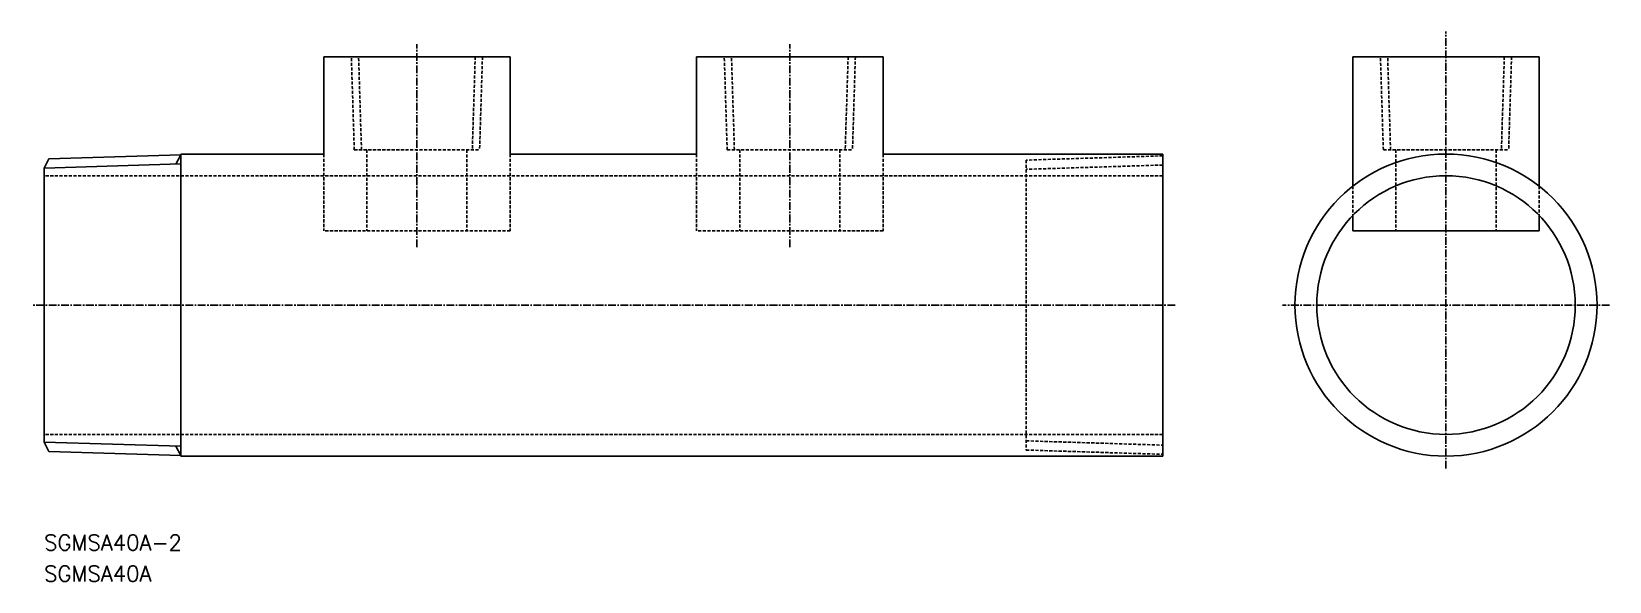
# Model space of a CAD drawing. Extents: x 28 to 282, y 61 to 150.
import ezdxf
from ezdxf.enums import TextEntityAlignment as Align

# ---------------------------------------------------------------- set-up
doc = ezdxf.new("R2010")
doc.units = 0
doc.linetypes.add('CENTER', pattern=[2, 1.25, -0.25, 0.25, -0.25])
doc.linetypes.add('DASHED', pattern=[0.75, 0.5, -0.25])
doc.layers.get('0').update_dxf_attribs({"linetype": 'CONTINUOUS'})
doc.layers.add('CENTER', color=1, linetype='CENTER')
doc.styles.get("Standard").update_dxf_attribs({"font": 'txt.shx', "bigfont": 'extfont.shx'})

msp = doc.modelspace()

# ---------------------------------------------------------------- linework, layer by layer
for p, q in [((75.42, 129.86), (75.42, 145.51)), ((105.42, 145.51), (75.42, 145.51)), ((105.42, 129.86), (105.42, 145.51)), ((165.42, 145.51), (135.42, 145.51)), ((135.42, 129.86), (135.42, 145.51)), ((165.42, 129.86), (165.42, 145.51)), ((240.99, 124.68), (240.99, 145.51)), ((270.99, 145.51), (240.99, 145.51)), ((270.99, 124.68), (270.99, 145.51)), ((52.42, 129.75), (31.2, 129.09)), ((75.42, 129.86), (52.42, 129.86)), ((52.42, 129.86), (52.42, 81.26)), ((135.42, 129.86), (105.42, 129.86)), ((210.42, 129.86), (165.42, 129.86)), ((210.42, 129.86), (210.42, 81.26)), ((30.42, 127.59), (31.2, 129.09)), ((30.42, 127.59), (30.42, 83.53)), ((30.42, 83.53), (31.2, 82.03)), ((52.42, 81.37), (31.2, 82.03)), ((210.42, 81.26), (52.42, 81.26))]:
    msp.add_line(p, q)
at = {"color": 3, "linetype": 'DASHED'}
for p, q in [((80.34, 130.54), (79.87, 145.51)), ((81.5, 130.54), (81.03, 145.51)), ((99.8, 145.51), (99.33, 130.54)), ((100.96, 145.51), (100.5, 130.54)), ((140.34, 130.54), (139.87, 145.51)), ((141.5, 130.54), (141.03, 145.51)), ((159.8, 145.51), (159.33, 130.54)), ((160.96, 145.51), (160.5, 130.54)), ((245.91, 130.54), (245.44, 145.51)), ((247.07, 130.54), (246.6, 145.51)), ((265.37, 145.51), (264.91, 130.54)), ((266.54, 145.51), (266.07, 130.54)), ((75.42, 129.86), (75.42, 117.51)), ((80.34, 130.54), (100.5, 130.54)), ((82.37, 130.54), (82.37, 117.51)), ((98.47, 130.54), (98.47, 117.51)), ((105.42, 129.86), (105.42, 117.51)), ((135.42, 129.86), (135.42, 117.51)), ((140.34, 130.54), (160.5, 130.54)), ((142.37, 130.54), (142.37, 117.51)), ((158.47, 130.54), (158.47, 117.51)), ((165.42, 129.86), (165.42, 117.51)), ((210.42, 129.57), (188.42, 128.88)), ((245.91, 130.54), (266.07, 130.54)), ((247.94, 130.54), (247.94, 117.51)), ((264.04, 130.54), (264.04, 117.51)), ((188.42, 128.88), (188.42, 82.24)), ((210.42, 128.09), (188.42, 127.4)), ((210.42, 126.36), (30.42, 126.36)), ((240.99, 124.68), (240.99, 119.97)), ((270.99, 124.68), (270.99, 119.97)), ((105.42, 117.51), (75.42, 117.51)), ((165.42, 117.51), (135.42, 117.51)), ((210.42, 84.76), (30.42, 84.76)), ((188.42, 83.72), (210.42, 83.03)), ((188.42, 82.24), (210.42, 81.55))]:
    msp.add_line(p, q, dxfattribs=at)
at = {"color": 3}
for p, q in [((51.63, 128.25), (52.42, 129.75)), ((52.42, 128.27), (30.42, 127.59)), ((52.42, 82.85), (30.42, 83.53)), ((51.63, 82.87), (52.42, 81.37))]:
    msp.add_line(p, q, dxfattribs=at)
at = {"color": 7, "linetype": 'CONTINUOUS'}
for p, q in [((240.99, 119.97), (240.99, 117.51)), ((270.99, 119.97), (270.99, 117.51)), ((270.99, 117.51), (240.99, 117.51))]:
    msp.add_line(p, q, dxfattribs=at)
msp.add_circle((255.99, 105.56), 24.3)
msp.add_circle((255.99, 105.56), 20.8, dxfattribs=at)
at = {"layer": 'CENTER', "linetype": 'CENTER'}
for p, q in [((90.42, 114.86), (90.42, 147.51)), ((150.42, 114.86), (150.42, 147.51)), ((255.99, 79.26), (255.99, 149.56)), ((212.42, 105.56), (28.42, 105.56)), ((282.29, 105.56), (229.69, 105.56))]:
    msp.add_line(p, q, dxfattribs=at)

# ---------------------------------------------------------------- texts
at = {"color": 7, "linetype": 'CONTINUOUS'}
for s, p in [('SGMSA40A-2', (30.44, 67.35)), ('SGMSA40A', (30.44, 62.35))]:
    msp.add_text(s, height=2.5, dxfattribs=at).set_placement(p, align=Align.MIDDLE_LEFT)

doc.saveas('drawing.dxf')
